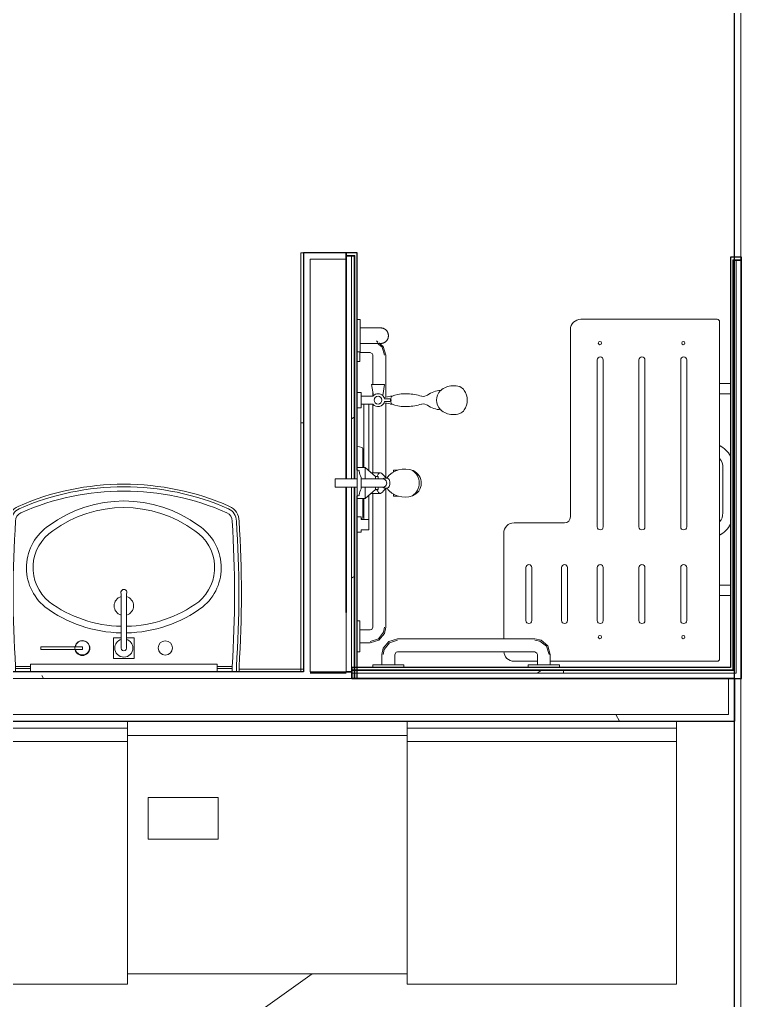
# Model space of a CAD drawing. Header units: inches. Extents: x -1442 to 59636, y -36095 to 792.
# Drawn here: x 58506.5 to 58576.1, y -22497.1 to -22402.5 of the extents above; entities that cross this region are included whole.
import ezdxf

# ---------------------------------------------------------------- set-up
doc = ezdxf.new("R2010")
doc.units = ezdxf.units.IN
doc.header["$MEASUREMENT"] = 0
for name, color, linetype, lineweight in [('A-FLOR', 192, 'Continuous', 9), ('A-GENM', 13, 'Continuous', 9), ('A-WALL', 113, 'Continuous', 9), ('A-WALL-PATT', 111, 'Continuous', 25), ('I-WALL', 2, 'Continuous', 9), ('P-SANR-FIXT', 6, 'Continuous', 9), ('Q-SPCQ', 91, 'Continuous', 13)]:
    doc.layers.add(name, color=color, linetype=linetype, lineweight=lineweight)
pattern_1 = [(0, (33272.468, 0), (61.44, 15.36), [2.534, -43.546, 2.534, -43.546, -245.76]), (0, (33272.468, 0), (61.44, 15.36), [-92.16, 2.534, -89.626, 2.534, -43.546, -107.52]), (0, (33272.468, 0), (61.44, 15.36), [-230.4, 2.534, -28.186, 2.534, -74.266]), (120, (33295.508, 7.68), (-44.02215, 45.528601), [2.534, -43.546, 2.534, -43.546, -245.76]), (120, (33295.508, 7.68), (-44.02215, 45.528601), [-92.16, 2.534, -89.626, 2.534, -43.546, -107.52]), (120, (33295.508, 7.68), (-44.02215, 45.528601), [-230.4, 2.534, -28.186, 2.534, -74.266]), (240, (33303.188, 38.4), (-17.41785, -60.888601), [2.534, -43.546, 2.534, -43.546, -245.76]), (240, (33303.188, 38.4), (-17.41785, -60.888601), [-92.16, 2.534, -89.626, 2.534, -43.546, -107.52]), (240, (33303.188, 38.4), (-17.41785, -60.888601), [-230.4, 2.534, -28.186, 2.534, -74.266])]
pattern_2 = [(296.565, (33301.27, 17.28), (0.0001, 115.19999), [12.88, -244.715]), (33.69, (33307.03, 5.76), (-0.00014, 115.1996), [20.768, -394.592]), (33.69, (33422.23, 5.76), (-0.00014, 115.1996), [20.768, -394.592]), (33.69, (33537.43, 5.76), (-0.00014, 115.1996), [20.768, -394.592]), (116.565, (33324.31, 17.28), (0.0001, 115.19999), [12.88, -244.715]), (213.69, (33318.55, 28.8), (-0.00014, 115.1996), [20.768, -394.592]), (213.69, (33433.75, 28.8), (-0.00014, 115.1996), [20.768, -394.592]), (213.69, (33548.95, 28.8), (-0.00014, 115.1996), [20.768, -394.592]), (26.565, (33347.35, 17.28), (0.0001, 115.2), [25.76, -231.836]), (26.565, (33462.55, 17.28), (0.0001, 115.2), [25.76, -231.836]), (270, (33370.39, 28.8), (115.2, 7e-15), [11.52, -103.68]), (225, (33370.39, 17.28), (-1e-14, 115.20042), [16.292, -146.626]), (135, (33358.87, 5.76), (1e-14, 115.20042), [16.292, -146.626]), (288.435, (33324.308, 51.84), (-0.00042, 115.19956), [18.215, -346.08]), (18.435, (33330.07, 34.56), (-0.0004, 115.19956), [18.215, -346.08]), (18.435, (33445.27, 34.56), (-0.0004, 115.19956), [18.215, -346.08]), (18.435, (33560.47, 34.56), (-0.0004, 115.19956), [18.215, -346.08]), (135, (33347.35, 40.32), (1e-14, 115.20042), [16.292, -146.626]), (180, (33335.83, 51.84), (-1e-14, -115.2), [11.52, -103.68]), (251.565, (33295.508, 80.64), (0.00042, 115.19956), [18.215, -346.08]), (315, (33289.75, 63.36), (-1e-14, 115.20042), [16.292, -146.626]), (71.565, (33301.268, 51.84), (0.00042, 115.19956), [18.215, -346.08]), (135, (33307.03, 69.12), (1e-14, 115.20042), [16.292, -146.626]), (225, (33341.59, 80.64), (-1e-14, 115.20042), [16.292, -146.626]), (123.69, (33330.07, 69.12), (-0.00014, 115.19958), [20.768, -394.592]), (123.69, (33445.27, 69.12), (-0.00014, 115.19958), [20.768, -394.592]), (26.565, (33318.55, 86.4), (0.0001, 115.2), [12.88, -244.715]), (26.565, (33433.75, 86.4), (0.0001, 115.2), [12.88, -244.715]), (315, (33330.07, 92.16), (-1e-14, 115.20042), [16.292, -146.626]), (213.69, (33381.91, 109.44), (-0.00014, 115.1996), [20.768, -394.592]), (213.69, (33497.11, 109.44), (-0.00014, 115.1996), [20.768, -394.592]), (213.69, (33612.31, 109.44), (-0.00014, 115.1996), [20.768, -394.592]), (296.565, (33364.63, 97.92), (0.0001, 115.19999), [12.88, -244.715]), (45, (33370.39, 86.4), (1e-14, 115.20042), [16.292, -146.626]), (90, (33381.91, 97.92), (-115.2, 7e-15), [11.52, -103.68]), (213.69, (33330.07, 115.2), (-0.00014, 115.1996), [20.768, -394.592]), (213.69, (33445.27, 115.2), (-0.00014, 115.1996), [20.768, -394.592]), (213.69, (33560.47, 115.2), (-0.00014, 115.1996), [20.768, -394.592]), (315, (33312.79, 103.68), (-1e-14, 115.20042), [8.146, -154.772]), (26.565, (33318.55, 97.92), (0.0001, 115.2), [12.88, -244.715]), (26.565, (33433.75, 97.92), (0.0001, 115.2), [12.88, -244.715]), (90, (33330.07, 103.68), (-115.2, 7e-15), [11.52, -103.68]), (333.435, (33283.99, 109.44), (-0.0001, 115.2), [12.88, -244.715]), (333.435, (33399.19, 109.44), (-0.0001, 115.2), [12.88, -244.715]), (243.435, (33295.51, 103.68), (-0.0001, 115.19999), [12.88, -244.715]), (161.565, (33289.75, 92.16), (0.0004, 115.19956), [18.215, -346.08]), (161.565, (33404.95, 92.16), (0.0004, 115.19956), [18.215, -346.08]), (161.565, (33520.15, 92.16), (0.0004, 115.19956), [18.215, -346.08]), (45, (33272.47, 97.92), (1e-14, 115.20042), [16.292, -146.626]), (26.565, (33278.23, 0), (0.0001, 115.2), [12.88, -244.715]), (26.565, (33393.43, 0), (0.0001, 115.2), [12.88, -244.715]), (116.565, (33289.75, 5.76), (0.0001, 115.19999), [12.88, -244.715]), (206.565, (33283.99, 17.28), (0.0001, 115.2), [12.88, -244.715]), (206.565, (33399.19, 17.28), (0.0001, 115.2), [12.88, -244.715]), (296.565, (33272.47, 11.52), (0.0001, 115.19999), [12.88, -244.715]), (14.036, (33358.87, 51.84), (0.0005, 115.19957), [23.749, -451.233]), (14.036, (33474.07, 51.84), (0.0005, 115.19957), [23.749, -451.233]), (14.036, (33589.27, 51.84), (0.0005, 115.19957), [23.749, -451.233]), (14.036, (33704.47, 51.84), (0.0005, 115.19957), [23.749, -451.233]), (135, (33381.91, 57.6), (1e-14, 115.20042), [16.292, -146.626]), (198.435, (33370.39, 69.12), (-0.0004, 115.19956), [18.215, -346.08]), (198.435, (33485.59, 69.12), (-0.0004, 115.19956), [18.215, -346.08]), (198.435, (33600.79, 69.12), (-0.0004, 115.19956), [18.215, -346.08]), (296.565, (33353.11, 63.36), (0.0001, 115.19999), [12.88, -244.715]), (333.435, (33278.23, 34.56), (-0.0001, 115.2), [12.88, -244.715]), (333.435, (33393.43, 34.56), (-0.0001, 115.2), [12.88, -244.715]), (45, (33289.75, 28.8), (1e-14, 115.20042), [8.146, -154.772]), (116.565, (33295.51, 34.56), (0.0001, 115.19999), [12.88, -244.715]), (225, (33289.75, 46.08), (-1e-14, 115.20042), [16.292, -146.626])]

# ---------------------------------------------------------------- blocks, each defined once
blk = doc.blocks.new('Sink-Bathroom-Kohler-Pinoir-2035-8 - Vitreous_China-0-White-V46-Egress Plan')
at = {"layer": 'P-SANR-FIXT', "color": 7}
for p, q in [((25232.927, -22465.428), (25232.927, -22464.931)), ((25233.183, -22464.922), (25233.183, -22465.428)), ((25233.596, -22465.428), (25233.596, -22464.908)), ((25233.596, -22465.095), (25235.046, -22465.093)), ((25235.046, -22464.908), (25233.597, -22464.908)), ((25254.496, -22464.908), (25253.046, -22464.908)), ((25253.046, -22465.093), (25254.497, -22465.095)), ((25254.497, -22464.908), (25254.497, -22465.428)), ((25254.91, -22465.428), (25254.91, -22464.922)), ((25255.166, -22464.931), (25255.166, -22465.428))]:
    blk.add_line(p, q, dxfattribs=at)
for centre, radius, start, end in [((25244.048, -22472.728), 25.411, 66.33023, 113.67416), ((25244.048, -22472.728), 25.155, 66.33023, 113.67265), ((25244.048, -22472.728), 24.741, 66.33023, 113.66977), ((25234.472, -22450.867), 1.545, 113.96045, 180.03452), ((25244.046, -22461.139), 12.202, 53.76827, 126.23173), ((25244.046, -22461.139), 11.567, 53.69309, 126.30691), ((25253.634, -22450.858), 1.532, 359.50574, 66.33023), ((25234.472, -22450.867), 1.289, 113.98765, 180.39647), ((25234.472, -22450.867), 0.875, 114.05534, 181.29272), ((25253.634, -22450.858), 0.862, 358.07827, 66.33023), ((25253.634, -22450.858), 1.276, 359.09648, 66.33023), ((25339.276, -22457.898), 106.581, 176.21831, 183.7835), ((25339.276, -22457.898), 106.325, 176.21351, 183.78805), ((25339.276, -22457.898), 105.911, 176.20455, 183.79545), ((25239.54, -22455.377), 4.895, 123.55144, 230.63664), ((25248.553, -22455.377), 4.895, 309.36336, 56.44856), ((25148.817, -22457.898), 105.911, 356.20455, 3.79545), ((25148.817, -22457.898), 106.325, 356.21195, 3.78539), ((25148.817, -22457.898), 106.581, 356.2165, 3.78002), ((25239.54, -22455.377), 4.26, 123.35585, 230.42253), ((25248.553, -22455.377), 4.26, 309.57747, 56.64415), ((25244.046, -22448.848), 12.183, 233.65076, 268.80427), ((25244.046, -22459.053), 0.934, 106.05462, 180), ((25244.046, -22459.053), 0.934, 180, 253.94538), ((25244.046, -22448.848), 12.183, 271.19573, 306.34924), ((25244.046, -22459.053), 0.934, 0, 73.94538), ((25244.046, -22459.053), 0.934, 286.05462, 0), ((25244.046, -22448.848), 12.818, 233.57252, 268.86344), ((25244.046, -22448.848), 12.818, 271.13656, 306.42748), ((25240.05, -22463.105), 0.692, 0, 170.18126), ((25248.046, -22463.115), 0.69, 0, 180), ((25240.05, -22463.105), 0.692, 195.218, 0), ((25248.046, -22463.115), 0.69, 180, 0)]:
    blk.add_arc(centre, radius, start, end, dxfattribs=at)
blk = doc.blocks.new('Parametric_ADA_Grab_Bar_-_2_Piece_3744 - Parametric_ADA_Grab_Bar_-_2_Piece_3744 2-222682-Egress Plan')
at = {"layer": 'A-GENM', "color": 10, "lineweight": 13}
for p, q in [((1.986, 31.917), (1.852, 32.03)), ((0.25, 30.976), (0.25, 30.031)), ((0.25, 30.906), (1.25, 30.906)), ((1.5, 30.656), (1.5, 27.812)), ((2.75, 26.588), (2.75, 30.656)), ((0, 30.031), (0.25, 30.031)), ((0.25, 30.031), (0.25, 30.082)), ((1.5, 27.045), (1.5, 26.687)), ((1.5, 25.937), (1.5, 19.308)), ((2.75, 18.852), (2.75, 26.037)), ((1.5, 17.317), (1.5, 4.406)), ((2.75, 4.406), (2.75, 17.773)), ((0.25, 5.031), (0, 5.031)), ((0.25, 4.98), (0.25, 5.031)), ((0.25, 5.031), (0.25, 2.031)), ((1.25, 4.156), (0.25, 4.156)), ((0.25, 2.906), (1.25, 2.906)), ((17.125, 3.281), (3.875, 3.281)), ((0, 2.031), (0.25, 2.031)), ((0.25, 2.031), (0.25, 2.082)), ((3.875, 2.031), (17.125, 2.031)), ((2.375, 1.781), (2.375, 0.781)), ((3.625, 0.781), (3.625, 1.781)), ((17.375, 1.781), (17.375, 0.781)), ((18.625, 0.781), (18.625, 1.781)), ((1.5, 0.781), (1.5, 0.531)), ((1.5, 0.781), (4.5, 0.781)), ((1.551, 0.781), (1.5, 0.781)), ((4.5, 0.781), (4.449, 0.781)), ((4.5, 0.531), (4.5, 0.781)), ((16.5, 0.781), (16.5, 0.531)), ((16.5, 0.781), (19.5, 0.781)), ((16.551, 0.781), (16.5, 0.781)), ((19.5, 0.781), (19.449, 0.781)), ((19.5, 0.531), (19.5, 0.781))]:
    blk.add_line(p, q, dxfattribs=at)
at = {"layer": 'A-GENM', "color": 10, "lineweight": 13, "flags": 128}
for points in [[(2.625, 30.656), (2.381, 31.438), (1.882, 31.828)], [(2.75, 30.656), (2.506, 31.477), (2.08, 31.837)], [(1.25, 30.906), (1.46, 30.791), (1.5, 30.656)], [(1.25, 2.906), (2.07, 3.151), (2.624, 3.804), (2.75, 4.406)], [(1.5, 4.406), (1.385, 4.196), (1.25, 4.156)], [(1.25, 3.031), (2.031, 3.275), (2.536, 3.92), (2.625, 4.406)], [(3.875, 3.281), (3.055, 3.037), (2.501, 2.384), (2.375, 1.781)], [(3.875, 3.156), (3.094, 2.913), (2.589, 2.268), (2.5, 1.781)], [(18.625, 1.781), (18.381, 2.602), (17.727, 3.155), (17.125, 3.281)], [(18.5, 1.781), (18.256, 2.563), (17.612, 3.067), (17.125, 3.156)], [(3.625, 1.781), (3.74, 1.992), (3.875, 2.031)], [(17.125, 2.031), (17.335, 1.916), (17.375, 1.781)]]:
    blk.add_lwpolyline(points, dxfattribs=at)
blk = doc.blocks.new('Shower_Seat-Retractable-Frost_Products_LTD_-Handicap-_975L_M_ - Steel-Stainless-V59-Egress Plan')
at = {"layer": 'Q-SPCQ', "color": 10}
for p, q in [((25301.291, -22431.402), (25288.143, -22431.402)), ((25287.146, -22432.4), (25287.146, -22450.456)), ((25301.541, -22437.61), (25301.541, -22431.652)), ((25289.731, -22435.331), (25289.731, -22451.438)), ((25290.308, -22451.438), (25290.308, -22435.331)), ((25293.757, -22435.331), (25293.757, -22451.438)), ((25294.335, -22451.438), (25294.335, -22435.331)), ((25297.784, -22435.331), (25297.784, -22451.438)), ((25298.362, -22451.438), (25298.362, -22435.331)), ((25301.541, -22437.61), (25301.541, -22438.611)), ((25302.578, -22437.61), (25301.541, -22437.61)), ((25301.541, -22438.611), (25302.578, -22438.611)), ((25301.541, -22443.587), (25301.541, -22438.611)), ((25301.541, -22443.518), (25301.541, -22452.234)), ((25301.857, -22450.086), (25301.857, -22445.715)), ((25286.556, -22451.045), (25281.701, -22451.045)), ((25280.703, -22452.043), (25280.703, -22462.262)), ((25301.541, -22457.068), (25301.541, -22452.234)), ((25282.84, -22455.367), (25282.84, -22460.474)), ((25283.417, -22460.474), (25283.417, -22455.367)), ((25286.285, -22460.474), (25286.285, -22455.367)), ((25286.863, -22455.367), (25286.863, -22460.474)), ((25289.731, -22455.367), (25289.731, -22455.416)), ((25289.731, -22455.367), (25289.731, -22460.474)), ((25290.308, -22460.474), (25290.308, -22455.367)), ((25293.757, -22455.367), (25293.757, -22460.474)), ((25294.335, -22460.474), (25294.335, -22455.367)), ((25297.784, -22455.367), (25297.784, -22460.474)), ((25298.362, -22460.474), (25298.362, -22455.367)), ((25289.731, -22460.474), (25289.731, -22456.518)), ((25290.308, -22456.248), (25290.308, -22460.474)), ((25301.541, -22457.068), (25301.541, -22458.068)), ((25302.578, -22457.068), (25301.541, -22457.068)), ((25301.541, -22458.068), (25302.578, -22458.068)), ((25301.541, -22464.153), (25301.541, -22458.068)), ((25281.701, -22464.402), (25283.974, -22464.402)), ((25285.181, -22464.402), (25301.291, -22464.402))]:
    blk.add_line(p, q, dxfattribs=at)
for centre, radius, start, end in [((25288.143, -22432.4), 0.998, 90, 180), ((25301.291, -22431.652), 0.249, 0, 90), ((25289.984, -22433.707), 0.157, 90, 270), ((25289.984, -22433.707), 0.157, 270, 90), ((25298.038, -22433.707), 0.157, 90, 270), ((25298.038, -22433.707), 0.157, 270, 90), ((25290.019, -22435.331), 0.289, 0, 180), ((25294.046, -22435.331), 0.289, 0, 180), ((25298.073, -22435.331), 0.289, 0, 180), ((25300.568, -22445.43), 2.092, 57.84055, 62.56698), ((25300.435, -22445.744), 2.424, 27.46207, 62.84891), ((25300.504, -22445.715), 1.353, 0, 40), ((25286.556, -22450.456), 0.589, 270, 0), ((25300.406, -22450.057), 1.452, 321.41994, 358.84531), ((25281.701, -22452.043), 0.998, 90, 180), ((25290.018, -22451.438), 0.288, 180, 0), ((25294.046, -22451.438), 0.288, 180, 0), ((25298.073, -22451.438), 0.289, 180, 0), ((25300.388, -22450.05), 2.469, 297.82166, 332.77291), ((25300.671, -22450.702), 1.773, 299.50436, 304.75482), ((25283.129, -22455.367), 0.289, 0, 180), ((25286.574, -22455.367), 0.289, 0, 180), ((25290.019, -22455.367), 0.289, 40.78633, 180), ((25290.019, -22455.367), 0.289, 0, 180), ((25294.046, -22455.367), 0.289, 0, 180), ((25298.073, -22455.367), 0.289, 0, 180), ((25283.129, -22460.474), 0.289, 180, 0), ((25286.574, -22460.474), 0.289, 180, 0), ((25290.019, -22460.474), 0.289, 180, 0), ((25290.019, -22460.474), 0.289, 180, 0), ((25294.046, -22460.474), 0.289, 180, 0), ((25298.073, -22460.474), 0.289, 180, 0), ((25289.984, -22462.072), 0.157, 90, 270), ((25289.984, -22462.072), 0.157, 270, 90), ((25298.038, -22462.072), 0.157, 90, 270), ((25298.038, -22462.072), 0.157, 270, 90), ((25281.701, -22463.404), 0.998, 182.93252, 270), ((25301.291, -22464.153), 0.249, 270, 0)]:
    blk.add_arc(centre, radius, start, end, dxfattribs=at)
blk = doc.blocks.new('817_Grab_Bars - 8170-001180-V52-Egress Plan')
at = {"layer": 'Q-SPCQ', "color": 10}
for p, q in [((25308.484, -22751.928), (25308.203, -22751.928)), ((25308.484, -22751.928), (25308.203, -22751.928)), ((25308.484, -22751.928), (25308.484, -22755.053)), ((25308.484, -22752.137), (25308.484, -22751.928)), ((25308.484, -22751.928), (25308.484, -22752.137)), ((25308.484, -22752.137), (25308.484, -22751.928)), ((25309.203, -22752.74), (25308.484, -22752.74)), ((25309.203, -22752.74), (25308.484, -22752.74)), ((25308.484, -22754.24), (25309.203, -22754.24)), ((25308.484, -22754.24), (25309.203, -22754.24)), ((25308.203, -22755.053), (25308.484, -22755.053)), ((25308.203, -22755.053), (25308.484, -22755.053))]:
    blk.add_line(p, q, dxfattribs=at)
at = {"layer": 'Q-SPCQ', "color": 10, "flags": 128}
for points in [[(25310.453, -22752.74), (25310.452, -22752.74), (25310.449, -22752.74), (25310.444, -22752.74), (25310.437, -22752.74), (25310.428, -22752.74), (25310.417, -22752.74), (25310.404, -22752.74), (25310.389, -22752.74), (25310.373, -22752.74), (25310.354, -22752.74), (25310.334, -22752.74), (25310.311, -22752.74), (25310.287, -22752.74), (25310.262, -22752.74), (25310.234, -22752.74), (25310.205, -22752.74), (25310.175, -22752.74), (25310.142, -22752.74), (25310.109, -22752.74), (25310.074, -22752.74), (25310.037, -22752.74), (25309.999, -22752.74), (25309.96, -22752.74), (25309.92, -22752.74), (25309.878, -22752.74), (25309.836, -22752.74), (25309.792, -22752.74), (25309.747, -22752.74), (25309.702, -22752.74), (25309.656, -22752.74), (25309.609, -22752.74), (25309.561, -22752.74), (25309.513, -22752.74), (25309.464, -22752.74), (25309.415, -22752.74), (25309.366, -22752.74), (25309.316, -22752.74), (25309.266, -22752.74), (25309.216, -22752.74), (25309.203, -22752.74)], [(25309.203, -22752.74), (25309.253, -22752.74), (25309.303, -22752.74), (25309.352, -22752.74), (25309.402, -22752.74), (25309.451, -22752.74), (25309.5, -22752.74), (25309.548, -22752.74), (25309.596, -22752.74), (25309.643, -22752.74), (25309.689, -22752.74), (25309.735, -22752.74), (25309.78, -22752.74), (25309.824, -22752.74), (25309.867, -22752.74), (25309.909, -22752.74), (25309.949, -22752.74), (25309.989, -22752.74), (25310.027, -22752.74), (25310.064, -22752.74), (25310.099, -22752.74), (25310.134, -22752.74), (25310.166, -22752.74), (25310.197, -22752.74), (25310.227, -22752.74), (25310.255, -22752.74), (25310.281, -22752.74), (25310.305, -22752.74), (25310.328, -22752.74), (25310.349, -22752.74), (25310.368, -22752.74), (25310.385, -22752.74), (25310.4, -22752.74), (25310.414, -22752.74), (25310.425, -22752.74), (25310.435, -22752.74), (25310.442, -22752.74), (25310.448, -22752.74), (25310.451, -22752.74), (25310.453, -22752.74)], [(25310.453, -22752.74), (25310.483, -22752.741), (25310.513, -22752.743), (25310.543, -22752.746), (25310.572, -22752.75), (25310.602, -22752.755), (25310.631, -22752.762), (25310.66, -22752.77), (25310.689, -22752.778), (25310.717, -22752.788), (25310.745, -22752.8), (25310.772, -22752.812), (25310.799, -22752.825), (25310.825, -22752.839), (25310.851, -22752.855), (25310.876, -22752.871), (25310.901, -22752.889), (25310.924, -22752.907), (25310.947, -22752.926), (25310.969, -22752.947), (25310.991, -22752.968), (25311.011, -22752.99), (25311.031, -22753.012), (25311.049, -22753.036), (25311.067, -22753.06), (25311.084, -22753.085), (25311.1, -22753.111), (25311.114, -22753.137), (25311.128, -22753.164), (25311.14, -22753.191), (25311.152, -22753.219), (25311.162, -22753.247), (25311.171, -22753.275), (25311.179, -22753.304), (25311.186, -22753.333), (25311.192, -22753.363), (25311.196, -22753.392), (25311.2, -22753.422), (25311.202, -22753.452), (25311.203, -22753.482), (25311.203, -22753.49)], [(25309.203, -22754.24), (25309.253, -22754.24), (25309.303, -22754.24), (25309.352, -22754.24), (25309.402, -22754.24), (25309.451, -22754.24), (25309.5, -22754.24), (25309.548, -22754.24), (25309.596, -22754.24), (25309.643, -22754.24), (25309.689, -22754.24), (25309.735, -22754.24), (25309.78, -22754.24), (25309.824, -22754.24), (25309.867, -22754.24), (25309.909, -22754.24), (25309.949, -22754.24), (25309.989, -22754.24), (25310.027, -22754.24), (25310.064, -22754.24), (25310.099, -22754.24), (25310.134, -22754.24), (25310.166, -22754.24), (25310.197, -22754.24), (25310.227, -22754.24), (25310.255, -22754.24), (25310.281, -22754.24), (25310.305, -22754.24), (25310.328, -22754.24), (25310.349, -22754.24), (25310.368, -22754.24), (25310.385, -22754.24), (25310.4, -22754.24), (25310.414, -22754.24), (25310.425, -22754.24), (25310.435, -22754.24), (25310.442, -22754.24), (25310.448, -22754.24), (25310.451, -22754.24), (25310.453, -22754.24)], [(25310.453, -22754.24), (25310.452, -22754.24), (25310.449, -22754.24), (25310.444, -22754.24), (25310.437, -22754.24), (25310.428, -22754.24), (25310.417, -22754.24), (25310.404, -22754.24), (25310.389, -22754.24), (25310.373, -22754.24), (25310.354, -22754.24), (25310.334, -22754.24), (25310.311, -22754.24), (25310.287, -22754.24), (25310.262, -22754.24), (25310.234, -22754.24), (25310.205, -22754.24), (25310.175, -22754.24), (25310.142, -22754.24), (25310.109, -22754.24), (25310.074, -22754.24), (25310.037, -22754.24), (25309.999, -22754.24), (25309.96, -22754.24), (25309.92, -22754.24), (25309.878, -22754.24), (25309.836, -22754.24), (25309.792, -22754.24), (25309.747, -22754.24), (25309.702, -22754.24), (25309.656, -22754.24), (25309.609, -22754.24), (25309.561, -22754.24), (25309.513, -22754.24), (25309.464, -22754.24), (25309.415, -22754.24), (25309.366, -22754.24), (25309.316, -22754.24), (25309.266, -22754.24), (25309.216, -22754.24), (25309.203, -22754.24)], [(25311.203, -22753.49), (25311.202, -22753.52), (25311.2, -22753.55), (25311.197, -22753.58), (25311.193, -22753.61), (25311.188, -22753.639), (25311.181, -22753.669), (25311.174, -22753.698), (25311.165, -22753.726), (25311.155, -22753.755), (25311.144, -22753.782), (25311.131, -22753.81), (25311.118, -22753.837), (25311.104, -22753.863), (25311.088, -22753.889), (25311.072, -22753.914), (25311.054, -22753.938), (25311.036, -22753.962), (25311.017, -22753.985), (25310.996, -22754.007), (25310.975, -22754.028), (25310.953, -22754.049), (25310.931, -22754.068), (25310.907, -22754.087), (25310.883, -22754.105), (25310.858, -22754.121), (25310.832, -22754.137), (25310.806, -22754.152), (25310.779, -22754.165), (25310.752, -22754.178), (25310.724, -22754.189), (25310.696, -22754.2), (25310.668, -22754.209), (25310.639, -22754.217), (25310.61, -22754.224), (25310.58, -22754.229), (25310.551, -22754.234), (25310.521, -22754.237), (25310.491, -22754.239), (25310.461, -22754.24), (25310.453, -22754.24)]]:
    blk.add_lwpolyline(points, dxfattribs=at)
blk = doc.blocks.new('Shower-Unit-Zurn-Z7301-SS-MT-DV2P-HW - Z7301-SS-MT-DV2P-HW-234739-Egress Plan')
at = {"layer": 'A-GENM'}
for p, q in [((-4.75, 0), (-4.75, -0.375)), ((-4.75, -0.375), (-4.5, -0.375)), ((-4.5, -0.375), (-4.5, -1.125)), ((-3.5, -1.125), (-3.5, -0.375)), ((-3.5, -0.375), (-3.25, -0.375)), ((-1.5, -0.625), (-3.5, -0.625)), ((-3.25, -0.375), (-3.25, 0)), ((7.625, -0.625), (1.5, -0.625)), ((7.25, 0), (7.25, -0.375)), ((7.25, -0.375), (7.625, -0.375)), ((7.625, -0.375), (8.375, -0.375)), ((7.625, -0.375), (7.625, -1.5)), ((8.375, -1.5), (8.375, -0.375)), ((8.375, -0.375), (8.75, -0.375)), ((8.75, -0.375), (8.75, 0)), ((-4.5, -1.125), (-3.5, -1.125)), ((-3.5, -1.125), (-1.172, -1.125)), ((1.172, -1.125), (7.625, -1.125)), ((9.5, -1.365), (8.436, -1.552)), ((9.5, -2.625), (9.5, -1.365)), ((7.753, -2.618), (7.63, -3.185)), ((7.859, -2.609), (7.859, -3.125)), ((8.141, -3.125), (8.141, -2.609)), ((8.37, -3.185), (8.247, -2.618)), ((8.436, -2.448), (9.5, -2.625)), ((7.625, -3.24), (7.625, -3.405)), ((8.375, -3.405), (8.375, -3.24)), ((7.647, -6.422), (7.522, -6.76)), ((7.628, -6.209), (7.647, -6.422)), ((8.353, -6.422), (8.372, -6.209)), ((8.478, -6.76), (8.353, -6.422))]:
    blk.add_line(p, q, dxfattribs=at)
at = {"layer": 'A-GENM', "color": 10, "lineweight": 13}
for p, q in [((-1.5, 0), (-1.5, -0.75)), ((-1.5, -0.75), (-0.4, -0.75)), ((-1.5, -0.75), (-0.625, -1.75)), ((0.4, -0.75), (1.5, -0.75)), ((0.625, -1.75), (1.5, -0.75)), ((1.5, -0.75), (1.5, 0)), ((-0.625, -1.75), (-0.4, -1.75)), ((-0.625, -1.75), (-0.625, -2)), ((0.4, -1.75), (0.625, -1.75)), ((0.625, -2), (0.625, -1.75)), ((-0.625, -2), (-0.4, -2)), ((0.4, -2), (0.625, -2)), ((-1.052, -3.5), (-1.25, -3.5)), ((-1.25, -3.5), (-1.25, -3.959)), ((1.25, -3.5), (1.065, -3.5)), ((1.25, -3.921), (1.25, -3.5))]:
    blk.add_line(p, q, dxfattribs=at)
at = {"layer": 'A-GENM'}
blk.add_circle((8, -2), 0.375, dxfattribs=at)
for centre, radius, start, end in [((8, -2), 0.625, 126.8699, 256.94806), ((8, -2), 0.625, 45.74747, 53.1301), ((8, -2), 0.625, 314.25721, 45.74747), ((8, -2), 0.625, 283.05194, 314.25721), ((11.46, -4.612), 4.078, 165.82687, 183.34056), ((8.981, -4.316), 1.634, 146.12044, 154.53637), ((7.85, -3.233), 0.225, 167.77509, 181.81938), ((8, -3.898), 0.687, 56.90891, 123.09109), ((8, -3.125), 0.141, 180, 360), ((8.15, -3.233), 0.225, 358.18062, 12.22491), ((7.019, -4.316), 1.634, 25.46363, 33.87956), ((4.54, -4.612), 4.078, 356.65944, 14.17313), ((11.604, -4.808), 4.215, 180.56645, 199.4054), ((4.396, -4.808), 4.215, 340.5946, 359.43355), ((9.418, -8.151), 2.352, 143.72244, 177.4669), ((6.582, -8.151), 2.352, 2.5331, 36.27756), ((8.473, -9.28), 1.869, 138.72004, 176.46729), ((8.004, -8.991), 1.337, 46.12532, 133.87468), ((7.527, -9.28), 1.869, 3.53271, 41.27996), ((8.603, -9.288), 1.999, 176.46729, 197.53271), ((7.397, -9.288), 1.999, 342.46729, 3.53271), ((7.651, -9.455), 1.049, 204.56383, 235.43617), ((7.956, -9.011), 1.587, 235.43617, 271.58881), ((8.044, -9.011), 1.587, 268.41119, 304.56383), ((8.349, -9.455), 1.049, 304.56383, 335.43617)]:
    blk.add_arc(centre, radius, start, end, dxfattribs=at)
at = {"layer": 'P-SANR-FIXT', "color": 10, "lineweight": 13}
for p, q in [((0.4, 2.125), (-0.4, 2.125)), ((-0.4, 2.125), (-0.4, 0)), ((0.4, 0), (0.4, 2.125)), ((-0.4, 0), (-1.238, 0)), ((-1.238, 0), (-1.238, -0.096)), ((-0.4, 0), (0.4, 0)), ((1.238, 0), (0.4, 0)), ((1.238, -0.096), (1.238, 0)), ((-3.313, -0.54), (-1.5, -0.54)), ((-0.55, -0.38), (-0.4, -0.38)), ((-0.4, -0.38), (-0.4, -2.464)), ((-0.4, -0.38), (0.4, -0.38)), ((0.4, -2.464), (0.4, -0.38)), ((0.4, -0.38), (0.55, -0.38)), ((1.5, -0.54), (3.313, -0.54)), ((3.434, -0.449), (3.563, 0)), ((-0.995, -1.327), (-0.995, -2.232)), ((0.995, -2.232), (0.995, -1.327)), ((-0.476, -2.643), (-0.476, -2.836)), ((0.476, -2.836), (0.476, -2.643))]:
    blk.add_line(p, q, dxfattribs=at)
for centre, radius, start, end in [((-3.313, -0.415), 0.125, 196, 270), ((-1.144, -0.096), 0.0945, 180, 270), ((-1.144, -1.213), 1.023, 54.522, 90), ((1.144, -1.213), 1.023, 90, 125.478), ((1.144, -0.096), 0.0945, 270, 360), ((3.313, -0.415), 0.125, 270, 344), ((0.793, -4.573), 2.151, 126.15343, 200.01754), ((-0.625, -2.115), 0.388, 197.50274, 230.49726), ((-2.256, -4.093), 2.175, 35.17998, 50.49726), ((-0.793, -4.573), 2.151, 337.82608, 53.84657), ((2.256, -4.093), 2.175, 129.50274, 144.81413), ((0.625, -2.115), 0.388, 309.50274, 342.49726), ((0.001, -4.862), 1.308, 200.01754, 336.41809), ((0, -4.514), 1.463, 212.9208, 327.0792)]:
    blk.add_arc(centre, radius, start, end, dxfattribs=at)
for centre, major_axis, ratio, start_param, end_param in [((0, -2.836), (-0.476, 0), 0.662364, 0, 3.141593), ((0, -2.464), (-0.4, 0), 0.941821, 0, 3.141593), ((-0.108, -2.147), (-1.109, 0.077), 0.351489, 2.831356, 3.949343)]:
    blk.add_ellipse(centre, major_axis=major_axis, ratio=ratio, start_param=start_param, end_param=end_param, dxfattribs=at)
blk.add_open_spline([(-0.682, -1.913), (-0.695, -1.918), (-0.815, -1.971), (-0.96, -2.075), (-1.018, -2.222), (-0.979, -2.302), (-0.941, -2.34)], degree=3, knots=[0.2535572, 0.2535572, 0.2535572, 0.2535572, 0.2857143, 0.5714286, 0.7857143, 1, 1, 1, 1], dxfattribs=at)
for points in [[(-0.4, -2.464), (-0.417, -2.482), (-0.444, -2.519), (-0.47, -2.58), (-0.476, -2.621), (-0.476, -2.643)], [(0.476, -2.643), (0.476, -2.621), (0.47, -2.58), (0.444, -2.519), (0.417, -2.482), (0.4, -2.464)]]:
    blk.add_open_spline(points, degree=3, dxfattribs=at)
blk = doc.blocks.new('Bradley-Washroom_Accessories-Mirrors-780_Custom - Bradley-Washroom_Accessories-Mirrors-780_Custom-166799-Egress Plan')
at = {"layer": 'Q-SPCQ', "color": 10}
for p, q in [((25235.046, -22464.678), (25253.046, -22464.678)), ((25235.046, -22464.678), (25235.046, -22465.428)), ((25253.046, -22465.428), (25253.046, -22464.678))]:
    blk.add_line(p, q, dxfattribs=at)
blk = doc.blocks.new('Faucet-Lavatory-Zurn-Z6920XL - Z6920-XL-ADM2-H4-162583-Egress Plan')
at = {"layer": 'P-SANR-FIXT'}
for p, q in [((1, 1), (-1, 1)), ((-1, 1), (-1, -1)), ((1, -1), (1, 1)), ((-0.25, 0), (-0.25, -5.246)), ((0.25, -5.246), (0.25, 0)), ((8, 0.125), (4, 0.125)), ((4, 0.125), (4, -0.125)), ((8, -0.125), (8, 0.125)), ((4, -0.125), (8, -0.125)), ((-1, -1), (-0.25, -1)), ((0.25, -1), (1, -1))]:
    blk.add_line(p, q, dxfattribs=at)
blk.add_circle((4, 0), 0.719, dxfattribs=at)
for centre, radius, start, end in [((0, 0), 0.875, 0, 180), ((0, 0), 0.875, 180, 252.85714), ((0, 0), 0.25, 360, 180), ((0, 0), 0.875, 287.14286, 0), ((0, -5.375), 0.281, 152.73396, 27.26604)]:
    blk.add_arc(centre, radius, start, end, dxfattribs=at)
blk = doc.blocks.new('Locker Rooms and Restrooms_rvt-2-Egress Plan')
at = {"layer": 'A-WALL-PATT', "lineweight": 9}
h = blk.add_hatch(dxfattribs=at)
h.set_pattern_fill('FP_35', color=27, style=0, pattern_type=2)
h.set_pattern_definition([(90, (58521.86, -22465.428), (-24, -48), [48, 0, 0, 0]), (180, (58533.86, -22441.43), (-6e-15, -48), [12, -12]), (180, (58521.86, -22453.43), (-6e-15, -48), [12, -12]), (180, (58521.86, -22429.43), (-6e-15, -48), [12, -12]), (90, (58509.86, -22465.428), (-24, -48), [48, 0, 0, 0]), (180, (58533.86, -22417.43), (-6e-15, -48), [12, -12])])
h.paths.add_polyline_path([(25261.39, -22465.178), (25261.39, -22424.99), (25261.14, -22424.99), (25261.14, -22465.178)], flags=0)
h = blk.add_hatch(dxfattribs=at)
h.set_pattern_fill('FP_33', style=0, pattern_type=2)
h.set_pattern_definition(pattern_2)
h.paths.add_polyline_path([(25266.265, -22425.303), (25266.265, -22425.24), (25266.015, -22425.303)], flags=0)
h.paths.add_polyline_path([(25266.304, -22446.809), (25266.328, -22446.809), (25266.265, -22446.809)], flags=0)
h = blk.add_hatch(dxfattribs=at)
h.set_pattern_fill('FP_33', style=0, pattern_type=2)
h.set_pattern_definition(pattern_2)
h.paths.add_polyline_path([(25266.015, -22465.428), (25266.046, -22465.428), (25266.063, -22464.99), (25266.265, -22464.99), (25266.177, -22447.609), (25266.015, -22447.609), (25266.015, -22465.339)], flags=0)
h.paths.add_polyline_path([(25266.265, -22446.809), (25266.265, -22425.303), (25266.015, -22425.303), (25266.015, -22446.809), (25266.172, -22446.809)], flags=0)
h = blk.add_hatch(dxfattribs=at)
h.set_pattern_fill('FP_34', color=27, style=0, pattern_type=2)
h.set_pattern_definition([(180, (58537.984, -22477.428), (48, -24), [48, 0, 0, 0]), (270, (58513.984, -22465.43), (48, 3e-15), [12, -12]), (270, (58525.984, -22477.43), (48, 3e-15), [12, -12]), (270, (58501.984, -22477.43), (48, 3e-15), [12, -12]), (180, (58537.984, -22489.428), (48, -24), [48, 0, 0, 0]), (270, (58489.984, -22465.43), (48, 3e-15), [12, -12])])
h.paths.add_polyline_path([(25174.828, -22465.428), (25179.162, -22465.428), (25179.162, -22465.178), (25174.828, -22465.178), (25174.828, -22465.327)], flags=0)
h.paths.add_polyline_path([(25261.39, -22465.428), (25261.39, -22465.178), (25255.166, -22465.178), (25255.166, -22465.428), (25258.416, -22465.428)], flags=0)
h.paths.add_polyline_path([(25181.868, -22465.428), (25221.162, -22465.428), (25221.162, -22465.178), (25181.868, -22465.178)], flags=0)
h.paths.add_polyline_path([(25232.695, -22465.428), (25232.927, -22465.428), (25232.927, -22465.178), (25223.868, -22465.178), (25223.868, -22465.428)], flags=0)
h = blk.add_hatch(dxfattribs=at)
h.set_pattern_fill('FP_13', style=0, pattern_type=2)
h.set_pattern_definition(pattern_1)
h.paths.add_polyline_path([(25175.39, -22469.553), (25175.39, -22466.053), (25262.015, -22466.053), (25262.015, -22465.428), (25174.828, -22465.49), (25174.828, -22469.553)], flags=0)
h.paths.add_polyline_path([(25265.515, -22466.053), (25266.046, -22466.053), (25266.015, -22465.428), (25265.515, -22465.428), (25265.515, -22465.556)], flags=0)
h = blk.add_hatch(dxfattribs=at)
h.set_pattern_fill('FP_33', style=0, pattern_type=2)
h.set_pattern_definition(pattern_2)
h.paths.add_polyline_path([(25281.701, -22465.553), (25302.89, -22465.553), (25302.828, -22465.303), (25266.046, -22465.303), (25266.046, -22465.553), (25281.282, -22465.553)], flags=0)
h = blk.add_hatch(dxfattribs=at)
h.set_pattern_fill('FP_13', style=0, pattern_type=2)
h.set_pattern_definition(pattern_1)
h.paths.add_polyline_path([(25293.509, -22470.178), (25302.953, -22470.115), (25302.953, -22466.053), (25302.39, -22466.053), (25302.39, -22469.553), (25266.046, -22469.553), (25266.046, -22470.178), (25275.962, -22470.178)], flags=0)
at = {"layer": 'A-WALL', "color": 10, "lineweight": 13}
for p, q in [((25261.14, -22424.99), (25261.39, -22424.99)), ((25261.14, -22424.99), (25261.14, -22465.428)), ((25261.394, -22465.178), (25255.166, -22465.178))]:
    blk.add_line(p, q, dxfattribs=at)
at = {"layer": 'A-WALL', "color": 7}
for p, q in [((25262.015, -22425.615), (25262.015, -22465.428)), ((25262.015, -22425.615), (25265.515, -22425.615)), ((25266.265, -22425.24), (25265.515, -22425.24)), ((25266.265, -22425.303), (25265.515, -22425.303)), ((25266.015, -22425.303), (25266.015, -22446.809)), ((25266.328, -22425.24), (25266.265, -22425.24)), ((25266.265, -22425.303), (25266.265, -22446.809)), ((25266.328, -22425.24), (25266.328, -22446.809)), ((25302.89, -22425.678), (25302.828, -22425.678)), ((25302.828, -22425.678), (25302.828, -22465.24)), ((25303.64, -22425.678), (25302.89, -22425.678)), ((25303.64, -22425.74), (25302.89, -22425.74)), ((25302.89, -22425.74), (25302.89, -22465.303)), ((25303.14, -22425.74), (25303.14, -22465.553)), ((25266.015, -22447.609), (25266.015, -22459.687)), ((25266.265, -22447.609), (25266.265, -22459.687)), ((25266.328, -22447.609), (25266.328, -22459.687)), ((25265.515, -22459.687), (25265.515, -22465.428)), ((25265.515, -22465.428), (25265.515, -22459.687)), ((25266.015, -22459.687), (25266.015, -22465.428)), ((25266.265, -22459.687), (25266.265, -22466.053)), ((25266.328, -22459.687), (25266.328, -22466.053)), ((25266.046, -22465.24), (25302.578, -22465.24)), ((25266.046, -22465.303), (25302.578, -22465.303)), ((25266.046, -22465.553), (25302.578, -22465.553)), ((25302.828, -22465.24), (25302.578, -22465.24)), ((25302.828, -22465.303), (25302.578, -22465.303)), ((25302.89, -22465.553), (25302.578, -22465.553)), ((25302.89, -22465.303), (25302.828, -22465.303)), ((25303.14, -22465.553), (25302.89, -22465.553)), ((25175.39, -22466.053), (25262.015, -22466.053)), ((25262.015, -22466.053), (25265.515, -22466.053)), ((25265.515, -22466.053), (25266.046, -22466.053)), ((25302.39, -22469.553), (25302.39, -22466.053)), ((25175.39, -22469.553), (25266.046, -22469.553)), ((25302.39, -22469.553), (25266.046, -22469.553))]:
    blk.add_line(p, q, dxfattribs=at)
at = {"layer": 'I-WALL', "color": 250, "lineweight": 25}
for p, q in [((25262.015, -22424.99), (25261.39, -22424.99)), ((25261.39, -22424.99), (25261.39, -22465.428)), ((25265.515, -22424.99), (25262.015, -22424.99)), ((25266.328, -22424.99), (25265.515, -22424.99)), ((25265.515, -22424.99), (25265.515, -22425.24)), ((25265.515, -22425.615), (25265.515, -22424.99)), ((25266.578, -22424.99), (25266.328, -22424.99)), ((25266.578, -22445.971), (25266.578, -22424.99)), ((25265.515, -22425.24), (25265.515, -22425.303)), ((25265.515, -22425.303), (25265.515, -22425.615)), ((25265.515, -22425.615), (25265.515, -22446.809)), ((25265.515, -22446.809), (25265.515, -22425.615)), ((25302.828, -22425.428), (25302.578, -22425.428)), ((25302.578, -22425.428), (25302.578, -22464.99)), ((25303.64, -22425.428), (25302.828, -22425.428)), ((25303.64, -22425.678), (25303.64, -22425.428)), ((25303.64, -22425.74), (25303.64, -22425.678)), ((25303.64, -22466.053), (25303.64, -22425.74)), ((25265.515, -22447.609), (25265.515, -22459.687)), ((25265.515, -22459.687), (25265.515, -22447.609)), ((25266.578, -22466.053), (25266.578, -22448.448)), ((25261.39, -22465.428), (25174.765, -22465.428)), ((25262.015, -22465.428), (25265.515, -22465.428)), ((25266.046, -22465.428), (25265.515, -22465.428)), ((25265.515, -22465.428), (25266.046, -22465.428)), ((25302.578, -22464.99), (25266.046, -22464.99)), ((25266.046, -22464.99), (25266.046, -22466.053)), ((25266.046, -22466.053), (25266.046, -22465.428)), ((25266.046, -22465.428), (25266.046, -22466.053)), ((25302.39, -22466.053), (25266.046, -22466.053)), ((25266.046, -22466.053), (25302.578, -22466.053)), ((25266.046, -22466.053), (25266.578, -22466.053)), ((25303.015, -22466.053), (25302.39, -22466.053)), ((25302.578, -22466.053), (25303.14, -22466.053)), ((25303.015, -22469.553), (25303.015, -22466.053)), ((25303.14, -22466.053), (25303.64, -22466.053)), ((25174.765, -22470.178), (25266.046, -22470.178)), ((25266.046, -22470.178), (25303.015, -22470.178)), ((25303.015, -22470.178), (25303.015, -22469.553))]:
    blk.add_line(p, q, dxfattribs=at)
at = {"color": 10, "lineweight": 13}
for name, p in [('817_Grab_Bars - 8170-001180-V52-Egress Plan', (-41.625, 320.5)), ('Shower_Seat-Retractable-Frost_Products_LTD_-Handicap-_975L_M_ - Steel-Stainless-V59-Egress Plan', (0, 0)), ('Parametric_ADA_Grab_Bar_-_2_Piece_3744 - Parametric_ADA_Grab_Bar_-_2_Piece_3744 2-222682-Egress Plan', (25266.578, -22465.522)), ('Sink-Bathroom-Kohler-Pinoir-2035-8 - Vitreous_China-0-White-V46-Egress Plan', (0, 0)), ('Bradley-Washroom_Accessories-Mirrors-780_Custom - Bradley-Washroom_Accessories-Mirrors-780_Custom-166799-Egress Plan', (0, 0))]:
    blk.add_blockref(name, p, dxfattribs=at)
for name, p, rotation in [('Shower-Unit-Zurn-Z7301-SS-MT-DV2P-HW - Z7301-SS-MT-DV2P-HW-234739-Egress Plan', (25266.578, -22447.209), 89.99999999999926), ('Faucet-Lavatory-Zurn-Z6920XL - Z6920-XL-ADM2-H4-162583-Egress Plan', (25244.046, -22463.132), 180)]:
    blk.add_blockref(name, p, dxfattribs=dict(at, rotation=rotation))
blk = doc.blocks.new('Struct_Xcel_Sports Complex_rvt-2-Egress Plan')
at = {"layer": 'A-FLOR', "color": 7}
for p, q in [((25265.515, -22465.553), (25262.015, -22465.553)), ((25262.233, -22494.553), (25238.765, -22511.24))]:
    blk.add_line(p, q, dxfattribs=at)
blk = doc.blocks.new('Washing Machine - 26_x26_ - Private-670433-Egress Plan')
at = {"layer": 'P-SANR-FIXT', "lineweight": 13}
for p, q in [((0.625, 13), (1.313, 13)), ((1.313, 13), (2.594, 13)), ((1.313, 13), (1.313, -13)), ((2.594, 13), (26, 13)), ((2.594, 13), (2.594, -13)), ((26, 13), (26, -13)), ((1.313, -13), (0.625, -13)), ((1.409, -13), (1.313, -13)), ((26, -13), (25, -13))]:
    blk.add_line(p, q, dxfattribs=at)
blk = doc.blocks.new('Dryer - 27_ x 25_ x 35_-670434-Egress Plan')
at = {"layer": 'Q-SPCQ'}
for p, q in [((1.421, 0.112), (28.421, 0.112)), ((1.421, -23.479), (1.421, 0.112)), ((28.421, 0.112), (28.421, -23.479)), ((19.671, -12.888), (26.421, -12.888)), ((19.671, -16.888), (19.671, -12.888)), ((26.421, -16.888), (26.421, -12.888)), ((19.671, -16.888), (26.421, -16.888)), ((1.421, -22.888), (28.421, -22.888))]:
    blk.add_line(p, q, dxfattribs=at)
blk = doc.blocks.new('Washing Machine - 26_x26_ - Private-V9-Egress Plan')
at = {"layer": 'P-SANR-FIXT', "lineweight": 13}
for p, q in [((0.625, 13), (1.313, 13)), ((1.313, 13), (1.409, 13)), ((1.313, 13), (1.313, -13)), ((2.594, 13), (2.594, -13)), ((25, 13), (26, 13)), ((26, 13), (26, -13)), ((1.313, -13), (0.625, -13)), ((1.409, -13), (1.313, -13)), ((26, -13), (25, -13))]:
    blk.add_line(p, q, dxfattribs=at)

msp = doc.modelspace()

# ---------------------------------------------------------------- hatches: boundary and pattern name
at = {"layer": 'A-WALL-PATT', "lineweight": 9}
h = msp.add_hatch(dxfattribs=at)
h.set_pattern_fill('FP_13', color=256, style=0, pattern_type=2)
h.set_pattern_definition(pattern_1)
h.paths.add_polyline_path([(58575.421, -22787.303), (58576.046, -22787.303), (58575.976, -22561.178), (58575.421, -22561.178), (58575.421, -22787.193)], flags=0)
h.paths.add_polyline_path([(58575.573, -22557.553), (58576.046, -22557.553), (58576.046, -22369.553), (58575.421, -22369.553), (58575.484, -22557.553)], flags=0)

# ---------------------------------------------------------------- linework, layer by layer
at = {"layer": 'A-WALL'}
msp.add_line((58576.046, -22370.303), (58576.046, -22557.553), dxfattribs=at)
at = {"layer": 'I-WALL', "lineweight": 25}
msp.add_line((58575.421, -22370.303), (58575.421, -22556.928), dxfattribs=at)

# ---------------------------------------------------------------- block references
at = {"color": 250, "lineweight": 5}
for name in ['Struct_Xcel_Sports Complex_rvt-2-Egress Plan', 'Locker Rooms and Restrooms_rvt-2-Egress Plan']:
    msp.add_blockref(name, (33272.468, 0), dxfattribs=at)
at = {"layer": 'P-SANR-FIXT', "lineweight": 13, "rotation": 270}
for name, p in [('Washing Machine - 26_x26_ - Private-V9-Egress Plan', (58503.859, -22469.553)), ('Washing Machine - 26_x26_ - Private-670433-Egress Plan', (58556.859, -22469.553))]:
    msp.add_blockref(name, p, dxfattribs=at)
at = {"layer": 'Q-SPCQ', "rotation": 180}
msp.add_blockref('Dryer - 27_ x 25_ x 35_-670434-Egress Plan', (58545.279, -22494.441), dxfattribs=at)

doc.saveas('drawing.dxf')
